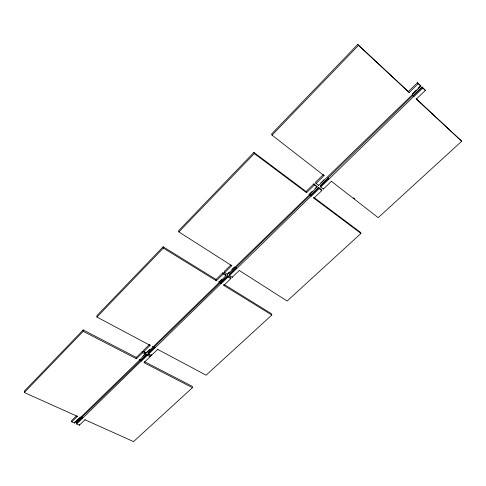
<?xml version="1.0" encoding="UTF-8"?>
<svg xmlns="http://www.w3.org/2000/svg" width="486" height="486" viewBox="0 0 486 486"><rect width="100%" height="100%" fill="white"/><g stroke="black" fill="none" stroke-linecap="round" stroke-linejoin="round"><path stroke-width="0.73" d="M154.797 347.545L154.621 346.488L220.638 282.317L227.806 275.684L230.473 277.354A2.108 0.796 45.9 0 1 230.795 278.642L223.821 285.391L271.838 315.019L206.119 375.18L157.683 349.391L151.407 355.46L148.716 354.051L148.57 352.684L154.834 346.597M150.162 356.669L147.471 355.26L147.203 354.142L150.01 355.302A1.987 1.008 45.9 0 1 150.162 356.669L143.959 362.671L192.45 387.688L133.559 441.592L84.959 419.764L79.346 425.195L76.648 423.999L76.642 422.583L82.037 417.043L147.325 353.893M136.293 357.41L83.185 329.951L83.203 331.324L136.414 358.777A1.987 1.033 45.7 0 1 136.293 357.41L142.483 351.354L145.192 352.775L145.332 354.142L139.342 360.29L80.336 417.687L74.516 423.051L71.8 421.848A1.889 1.179 45.6 0 1 71.8 420.433L76.387 415.949M147.471 355.26L141.268 361.28L141.134 359.907M139.257 359.932L139.275 359.604L139.342 360.29M71.8 421.848L77.414 416.374L24.3 392.518L24.391 391.09L83.185 329.951M413.003 95.712L422.006 86.964L422.82 87.99L413.793 96.75L412.808 95.529L328.026 177.937L328.791 179.261L320.784 187.031L323.403 189.036L331.403 181.296A2.254 0.486 45.8 0 0 331.416 181.126M321.811 190.573A2.242 0.516 45.8 0 0 321.27 189.394C316.107 185.069 319.539 189.473 321.811 190.573L313.913 198.215L360.952 233.45L287.141 301.016L239.258 270.459L232.199 277.287L229.532 275.611L229.21 274.323L236.044 267.343L310.566 194.91L311.289 196.247L319.193 188.574M322.99 174.96L315.529 182.25A2.254 0.516 45.8 0 0 316.064 183.422L318.707 185.445L318.64 185.014M230.917 264.937L224.404 271.297A2.12 0.796 45.7 0 0 224.72 272.585L227.412 274.274L234.683 267.537L309.412 194.843L317.115 186.995L317.048 186.557L313.938 183.805L306.046 191.52A2.242 0.547 45.8 0 0 306.557 192.705L314.466 184.978A2.254 0.522 45.8 0 1 313.938 183.805M76.648 423.999L82.262 418.549L82.243 417.134M74.668 422.042L74.516 423.051M309.205 194.692L309.151 194.248L312.31 191.174M236.251 267.476L236.354 268.345M227.806 275.684L228.128 276.971L230.795 278.642M227.412 274.274L229.088 272.178M149.469 344.525L143.728 350.139A1.999 1.015 45.7 0 0 143.868 351.506L146.584 352.927L153.066 346.931L219.235 282.56L226.008 275.641L225.923 274.76L223.007 272.67L216.039 279.474A2.102 0.82 45.7 0 0 216.331 280.774L223.317 273.958A2.114 0.802 45.7 0 1 223.007 272.67M220.844 282.445L221.148 283.745L228.128 276.971M219.028 282.433L218.955 281.546M152.859 346.822L152.987 346.251L153.066 346.931M146.584 352.927L146.632 351.973M216.039 279.474L163.15 246.791L96.896 315.693L96.945 317.054L150.144 345.376L143.868 351.506M306.046 191.52L253.899 152.422L178.66 230.668L178.891 231.925L231.786 265.69L224.72 272.585M408.428 91.465L417.45 82.65L418.258 83.671L409.212 92.498L357.769 44.408L271.583 134.033L272.045 135.157L324.077 175.604L316.064 183.422M24.3 392.518L83.203 331.324M96.945 317.054L163.345 248.073L163.15 246.791M178.891 231.925L254.312 153.576L253.899 152.422M272.045 135.157L358.468 45.38L357.769 44.408M136.414 358.777L142.623 352.721A1.993 1.015 45.7 0 1 142.483 351.354M74.723 422.437L79.819 417.474M142.89 356.08L145.472 353.565M147.24 351.846L149.852 349.306M221.768 279.304L219.089 281.916L219.235 282.56M231.804 269.536L234.513 266.899L234.683 267.537M314.946 188.611L317.048 186.557M320.772 182.936L323.974 179.82M412.11 94.029L416.356 89.898M417.948 88.343L420.603 85.761L417.45 82.65M318.707 185.445L411.976 95.062L420.815 86.089L420.603 85.761M310.773 195.062L318.652 187.396M328.226 178.095L320.244 185.859L320.784 187.031M76.436 423.197L82.043 417.747M140.989 360.484L147.191 354.464M148.437 353.255L154.706 347.168M220.79 282.967L227.758 276.194M229.161 274.833L236.214 267.98M310.827 195.5L318.719 187.833M320.31 186.29L328.305 178.52M413.203 96.052L422.219 87.292M82.262 418.549L141.055 361.171L140.922 359.804M148.716 354.051L220.942 283.617L220.638 282.317M229.532 275.611L311.083 196.095L310.566 194.91M328.791 179.261L413.598 96.568L412.808 95.529M331.403 181.296L378.199 217.667L461.7 141.238L416.332 99.114L425.353 90.384L422.006 86.964M144.494 361.645L192.225 386.327L192.45 387.688M142.623 352.721L145.332 354.142M224.155 284.492L271.449 313.719L271.838 315.019M163.345 248.073L216.331 280.774M223.317 273.958L226.008 275.641M313.992 197.48L360.357 232.241L360.952 233.45M254.312 153.576L306.557 192.705M314.466 184.978L317.115 186.995M353.601 197.832L354.798 198.768M416.095 98.585L461.7 141.238M358.468 45.38L409.212 92.498M418.258 83.671L420.815 86.089M422.82 87.99L425.353 90.384M328.026 177.937L328.585 179.103M309.151 194.248L309.412 194.843M236.044 267.343L236.384 268.624M154.621 346.488L154.785 347.848M82.037 417.043L82.055 418.458M80.33 416.976L80.336 417.687M232.241 276.771A2.108 0.79 45.9 0 1 232.199 277.287M85.105 419.491A1.889 1.154 46 0 1 84.959 419.764M79.546 424.576A1.883 1.166 46 0 1 79.346 425.195M313.67 197.425A2.23 0.541 45.9 0 1 313.913 198.215M324.077 175.604A2.266 0.492 45.8 0 1 323.506 174.602M77.414 416.374A1.895 1.166 45.6 0 1 77.256 415.961M150.144 345.376A2.005 0.996 45.7 0 1 149.955 344.969M231.786 265.69A2.126 0.778 45.7 0 1 231.549 265.277M151.45 354.507A1.987 1.002 45.9 0 1 151.407 355.46M223.742 284.504A2.096 0.814 45.9 0 1 223.821 285.391M157.798 349.142A1.999 0.99 45.9 0 1 157.683 349.391M323.141 188.258A2.242 0.51 45.8 0 1 323.403 189.036"/></g></svg>
